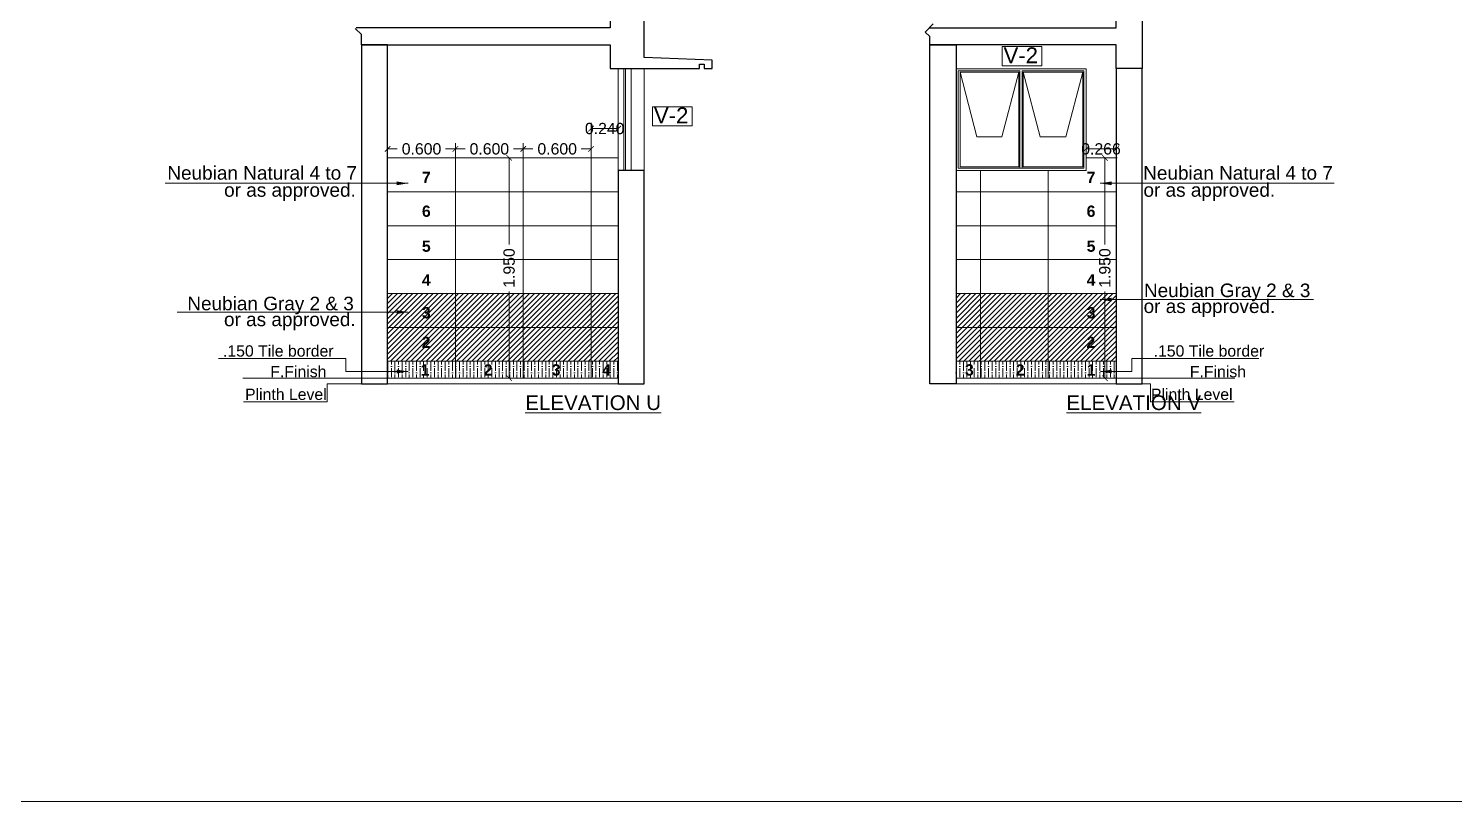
# Model space of a CAD drawing. Header units: millimetres. Extents: x 2733 to 5909, y 1038 to 2089.
# Drawn here: x 2978.73 to 2991.34, y 1038.12 to 1044.96 of the extents above; entities that cross this region are included whole.
import ezdxf

# ---------------------------------------------------------------- set-up
doc = ezdxf.new("R2010")
doc.units = ezdxf.units.MM
doc.header["$PDMODE"] = 35
doc.layers.get('0').update_dxf_attribs({"lineweight": 20})
doc.layers.get('Defpoints').update_dxf_attribs({"lineweight": 15})
for name, color, linetype, lineweight in [('DIM', 6, 'Continuous', 18), ('dim.1', 6, 'Continuous', 18), ('FLOOR FINISH', 10, 'Continuous', 15), ('Hatch', 43, 'Continuous', 13), ('rcc', 5, 'Continuous', 30), ('RD', 7, 'Continuous', 18), ('TEXT', 7, 'Continuous', 15), ('Text-1', 240, 'Continuous', 15), ('TILE HATCH-2', 123, 'Continuous', 9), ('Tiles', 91, 'Continuous', 9), ('Tiles-Text', 230, 'Continuous', 18), ('Ventilator', 200, 'Continuous', 18), ('Wall', 7, 'Continuous', 30)]:
    doc.layers.add(name, color=color, linetype=linetype, lineweight=lineweight)
doc.styles.add('dim-stylus bt', font='arial.ttf')
doc.styles.add('L120', font='arial.ttf', dxfattribs={"height": 0.6})
doc.styles.get("Standard").update_dxf_attribs({"font": 'arial.ttf', "height": 0.2})
doc.styles.add('Tabrej', font='arial.ttf')
doc.dimstyles.new('DIMEN', dxfattribs={"dimtxt": 0.3, "dimasz": 0.25, "dimexe": 0.18, "dimexo": 0.0625, "dimgap": 0.09, "dimtad": 0, "dimdec": 3, "dimzin": 0, "dimdsep": 46, "dimtxsty": 'Tabrej', "dimcen": 0, "dimclrd": 256, "dimclre": 256, "dimclrt": 7, "dimadec": 0, "dimazin": 0, "dimtfac": 1, "dimtdec": 3, "dimtofl": 0, "dimtmove": 0, "dimatfit": 1, "dimfxl": 0, "dimtolj": 1, "dimtzin": 0, "dimlwd": -1, "dimlwe": -1, "dimarcsym": 0})
doc.dimstyles.new('Tabrej', dxfattribs={"dimtxt": 4, "dimasz": 0.45, "dimexe": 0.18, "dimexo": 0.0625, "dimgap": 0.09, "dimtad": 0, "dimdec": 3, "dimzin": 0, "dimdsep": 46, "dimtxsty": 'Tabrej', "dimcen": 0, "dimclrd": 256, "dimclre": 256, "dimclrt": 7, "dimaunit": 1, "dimadec": 3, "dimazin": 0, "dimtfac": 1, "dimtdec": 3, "dimtofl": 0, "dimtmove": 0, "dimatfit": 3, "dimfxl": 0, "dimtolj": 1, "dimtzin": 0, "dimlwd": -1, "dimlwe": -1, "dimarcsym": 0})

# ---------------------------------------------------------------- blocks, each defined once
blk = doc.blocks.new('_ArchTick')
at = {"color": 0, "const_width": 0.15}
blk.add_lwpolyline([(-0.5, -0.5), (0.5, 0.5)], dxfattribs=at)
blk = doc.blocks.new('*D625')
at = {"layer": 'Defpoints', "color": 0, "lineweight": 15, "transparency": 16777216}
for p in [(2982.502, 1043.892), (2982.502, 1043.813), (2983.102, 1043.818)]:
    blk.add_point(p, dxfattribs=at)
at = {"layer": 'DIM', "transparency": 16777216}
for p, q in [((2982.502, 1043.815), (2982.502, 1043.942)), ((2983.102, 1043.82), (2983.102, 1043.942)), ((2982.502, 1043.892), (2982.588, 1043.892)), ((2983.102, 1043.892), (2983.015, 1043.892))]:
    blk.add_line(p, q, dxfattribs=at)
at = {"layer": 'DIM', "transparency": 16777216, "xscale": 0.05, "yscale": 0.05, "zscale": 0.05, "rotation": 180}
blk.add_blockref('_ArchTick', (2982.502, 1043.892), dxfattribs=at)
at = {"layer": 'DIM', "transparency": 16777216, "xscale": 0.05, "yscale": 0.05, "zscale": 0.05}
blk.add_blockref('_ArchTick', (2983.102, 1043.892), dxfattribs=at)
at = {"layer": 'DIM', "color": 7, "transparency": 16777216, "insert": (2982.802, 1043.892), "char_height": 0.1, "attachment_point": 5, "style": 'Tabrej'}
blk.add_mtext('\\A1;0.600', dxfattribs=at)
blk = doc.blocks.new('*D626')
at = {"layer": 'Defpoints', "color": 0, "lineweight": 15, "transparency": 16777216}
for p in [(2981.902, 1043.892), (2981.902, 1043.813), (2982.502, 1043.818)]:
    blk.add_point(p, dxfattribs=at)
at = {"layer": 'DIM', "transparency": 16777216}
for p, q in [((2981.902, 1043.815), (2981.902, 1043.942)), ((2982.502, 1043.82), (2982.502, 1043.942)), ((2981.902, 1043.892), (2981.988, 1043.892)), ((2982.502, 1043.892), (2982.415, 1043.892))]:
    blk.add_line(p, q, dxfattribs=at)
at = {"layer": 'DIM', "transparency": 16777216, "xscale": 0.05, "yscale": 0.05, "zscale": 0.05, "rotation": 180}
blk.add_blockref('_ArchTick', (2981.902, 1043.892), dxfattribs=at)
at = {"layer": 'DIM', "transparency": 16777216, "xscale": 0.05, "yscale": 0.05, "zscale": 0.05}
blk.add_blockref('_ArchTick', (2982.502, 1043.892), dxfattribs=at)
at = {"layer": 'DIM', "color": 7, "transparency": 16777216, "insert": (2982.202, 1043.892), "char_height": 0.1, "attachment_point": 5, "style": 'Tabrej'}
blk.add_mtext('\\A1;0.600', dxfattribs=at)
blk = doc.blocks.new('*D627')
at = {"layer": 'Defpoints', "color": 0, "lineweight": 15, "transparency": 16777216}
for p in [(2983.088, 1043.813), (2982.977, 1041.863), (2983.062, 1041.863)]:
    blk.add_point(p, dxfattribs=at)
at = {"layer": 'DIM', "transparency": 16777216}
for p, q in [((2983.087, 1043.813), (2982.927, 1043.813)), ((2982.977, 1043.813), (2982.977, 1043.046)), ((2982.977, 1041.863), (2982.977, 1042.629)), ((2983.061, 1041.863), (2982.927, 1041.863))]:
    blk.add_line(p, q, dxfattribs=at)
at = {"layer": 'DIM', "transparency": 16777216, "xscale": 0.05, "yscale": 0.05, "zscale": 0.05}
for p, rotation in [((2982.977, 1043.813), 90), ((2982.977, 1041.863), 270)]:
    blk.add_blockref('_ArchTick', p, dxfattribs=dict(at, rotation=rotation))
at = {"layer": 'DIM', "color": 7, "transparency": 16777216, "insert": (2982.977, 1042.838), "char_height": 0.1, "attachment_point": 5, "rotation": 90, "style": 'Tabrej'}
blk.add_mtext('\\A1;1.950', dxfattribs=at)
blk = doc.blocks.new('*D628')
at = {"layer": 'Defpoints', "color": 0, "lineweight": 15, "transparency": 16777216}
for p in [(2983.102, 1043.892), (2983.102, 1043.813), (2983.702, 1043.818)]:
    blk.add_point(p, dxfattribs=at)
at = {"layer": 'DIM', "transparency": 16777216}
for p, q in [((2983.102, 1043.815), (2983.102, 1043.942)), ((2983.702, 1043.82), (2983.702, 1043.942)), ((2983.102, 1043.892), (2983.188, 1043.892)), ((2983.702, 1043.892), (2983.615, 1043.892))]:
    blk.add_line(p, q, dxfattribs=at)
at = {"layer": 'DIM', "transparency": 16777216, "xscale": 0.05, "yscale": 0.05, "zscale": 0.05, "rotation": 180}
blk.add_blockref('_ArchTick', (2983.102, 1043.892), dxfattribs=at)
at = {"layer": 'DIM', "transparency": 16777216, "xscale": 0.05, "yscale": 0.05, "zscale": 0.05}
blk.add_blockref('_ArchTick', (2983.702, 1043.892), dxfattribs=at)
at = {"layer": 'DIM', "color": 7, "transparency": 16777216, "insert": (2983.402, 1043.892), "char_height": 0.1, "attachment_point": 5, "style": 'Tabrej'}
blk.add_mtext('\\A1;0.600', dxfattribs=at)
blk = doc.blocks.new('*D629')
at = {"layer": 'Defpoints', "color": 0, "lineweight": 15, "transparency": 16777216}
for p in [(2983.702, 1044.072), (2983.702, 1043.813), (2983.942, 1043.818)]:
    blk.add_point(p, dxfattribs=at)
at = {"layer": 'DIM', "transparency": 16777216}
for p, q in [((2983.702, 1043.814), (2983.702, 1044.122)), ((2983.942, 1044.072), (2983.702, 1044.072)), ((2983.942, 1043.82), (2983.942, 1044.122))]:
    blk.add_line(p, q, dxfattribs=at)
at = {"layer": 'DIM', "transparency": 16777216, "xscale": 0.05, "yscale": 0.05, "zscale": 0.05, "rotation": 180}
blk.add_blockref('_ArchTick', (2983.702, 1044.072), dxfattribs=at)
at = {"layer": 'DIM', "transparency": 16777216, "xscale": 0.05, "yscale": 0.05, "zscale": 0.05}
blk.add_blockref('_ArchTick', (2983.942, 1044.072), dxfattribs=at)
at = {"layer": 'DIM', "color": 7, "transparency": 16777216, "insert": (2983.822, 1044.072), "char_height": 0.1, "attachment_point": 5, "style": 'Tabrej'}
blk.add_mtext('\\A1;0.240', dxfattribs=at)
blk = doc.blocks.new('*D658')
at = {"layer": 'Defpoints', "color": 0, "lineweight": 15, "transparency": 16777216}
for p in [(2988.357, 1043.813), (2988.246, 1041.863), (2988.331, 1041.863)]:
    blk.add_point(p, dxfattribs=at)
at = {"layer": 'DIM', "transparency": 16777216}
for p, q in [((2988.356, 1043.813), (2988.196, 1043.813)), ((2988.246, 1043.813), (2988.246, 1043.046)), ((2988.246, 1041.863), (2988.246, 1042.629)), ((2988.33, 1041.863), (2988.196, 1041.863))]:
    blk.add_line(p, q, dxfattribs=at)
at = {"layer": 'DIM', "transparency": 16777216, "xscale": 0.05, "yscale": 0.05, "zscale": 0.05}
for p, rotation in [((2988.246, 1043.813), 90), ((2988.246, 1041.863), 270)]:
    blk.add_blockref('_ArchTick', p, dxfattribs=dict(at, rotation=rotation))
at = {"layer": 'DIM', "color": 7, "transparency": 16777216, "insert": (2988.246, 1042.838), "char_height": 0.1, "attachment_point": 5, "rotation": 90, "style": 'Tabrej'}
blk.add_mtext('\\A1;1.950', dxfattribs=at)
blk = doc.blocks.new('*D659')
at = {"layer": 'Defpoints', "color": 0, "lineweight": 15, "transparency": 16777216}
for p in [(2988.08, 1043.892), (2988.08, 1043.813), (2988.345, 1043.818)]:
    blk.add_point(p, dxfattribs=at)
at = {"layer": 'DIM', "transparency": 16777216}
for p, q in [((2988.08, 1043.815), (2988.08, 1043.942)), ((2988.345, 1043.82), (2988.345, 1043.942)), ((2988.345, 1043.892), (2988.08, 1043.892))]:
    blk.add_line(p, q, dxfattribs=at)
at = {"layer": 'DIM', "transparency": 16777216, "xscale": 0.05, "yscale": 0.05, "zscale": 0.05, "rotation": 180}
blk.add_blockref('_ArchTick', (2988.08, 1043.892), dxfattribs=at)
at = {"layer": 'DIM', "transparency": 16777216, "xscale": 0.05, "yscale": 0.05, "zscale": 0.05}
blk.add_blockref('_ArchTick', (2988.345, 1043.892), dxfattribs=at)
at = {"layer": 'DIM', "color": 7, "transparency": 16777216, "insert": (2988.212, 1043.892), "char_height": 0.1, "attachment_point": 5, "style": 'Tabrej'}
blk.add_mtext('\\A1;0.266', dxfattribs=at)
blk = doc.blocks.new('rgb')
at = {"layer": 'Ventilator', "linetype": 'Continuous'}
for p, q in [((2440.551, -1422.912), (2439.401, -1422.912)), ((2439.401, -1422.912), (2439.401, -1423.812)), ((2439.966, -1422.932), (2439.421, -1422.932)), ((2439.421, -1422.932), (2439.421, -1423.792)), ((2439.966, -1422.932), (2439.966, -1423.792)), ((2440.531, -1422.932), (2439.986, -1422.932)), ((2439.986, -1422.932), (2439.986, -1423.791)), ((2440.531, -1423.792), (2440.531, -1422.932)), ((2440.551, -1423.812), (2440.551, -1422.912)), ((2439.956, -1422.942), (2439.436, -1422.942)), ((2439.436, -1422.942), (2439.436, -1423.782)), ((2439.956, -1423.782), (2439.956, -1422.942)), ((2440.521, -1422.942), (2439.996, -1422.942)), ((2439.996, -1422.942), (2439.996, -1423.782)), ((2440.521, -1423.782), (2440.521, -1422.942)), ((2440.551, -1423.812), (2439.401, -1423.812)), ((2439.966, -1423.792), (2439.421, -1423.792)), ((2439.956, -1423.782), (2439.436, -1423.782)), ((2440.531, -1423.792), (2439.966, -1423.792)), ((2440.386, -1423.792), (2439.986, -1423.792)), ((2440.376, -1423.782), (2439.996, -1423.782)), ((2440.521, -1423.782), (2439.996, -1423.782))]:
    blk.add_line(p, q, dxfattribs=at)
at = {"layer": 'Ventilator', "ltscale": 0.005}
for p, q in [((2439.436, -1422.942), (2439.586, -1423.515)), ((2439.956, -1422.942), (2439.806, -1423.515)), ((2439.996, -1422.942), (2440.146, -1423.515)), ((2440.521, -1422.942), (2440.371, -1423.515)), ((2439.586, -1423.515), (2439.806, -1423.515)), ((2440.371, -1423.515), (2440.146, -1423.515))]:
    blk.add_line(p, q, dxfattribs=at)

msp = doc.modelspace()

# ---------------------------------------------------------------- hatches: boundary and pattern name
at = {"layer": 'Hatch', "lineweight": 15}
h = msp.add_hatch(dxfattribs=at)
h.set_pattern_fill('ANSI36', color=256, scale=0.01, angle=45, style=0)
h.set_pattern_definition([(90, (80.048495, 66.082863), (-0.03175, 0.0555625), [0.079375, -0.015875, 0, -0.015875])])
h.paths.add_polyline_path([(2982.5016, 1042.0125), (2981.9016, 1042.0125), (2981.9016, 1041.8625), (2982.5016, 1041.8625)])
h.paths.add_polyline_path([(2983.1016, 1042.0125), (2982.5016, 1042.0125), (2982.5016, 1041.8625), (2983.1016, 1041.8625)])
h.paths.add_polyline_path([(2983.7016, 1042.0125), (2983.1016, 1042.0125), (2983.1016, 1041.8625), (2983.7016, 1041.8625)])
h.paths.add_polyline_path([(2983.9416, 1042.0125), (2983.7016, 1042.0125), (2983.7016, 1041.8625), (2983.9416, 1041.8625)])
h.paths.add_polyline_path([(2982.1745, 1041.8308), (2982.3021, 1041.8308), (2982.3021, 1042.0369), (2982.1745, 1042.0369)], flags=9)
h.paths.add_polyline_path([(2982.7286, 1041.8309), (2982.8563, 1041.8309), (2982.8563, 1042.037), (2982.7286, 1042.037)], flags=9)
h.paths.add_polyline_path([(2983.3287, 1041.8318), (2983.4564, 1041.8318), (2983.4564, 1042.0378), (2983.3287, 1042.0378)], flags=9)
h.paths.add_polyline_path([(2983.7755, 1041.8309), (2983.9032, 1041.8309), (2983.9032, 1042.037), (2983.7755, 1042.037)], flags=9)
h = msp.add_hatch(dxfattribs=at)
h.set_pattern_fill('ANSI36', color=256, scale=0.01, angle=45, style=0)
h.set_pattern_definition([(90, (80.313854, 66.082863), (-0.03175, 0.0555625), [0.079375, -0.015875, 0, -0.015875])])
h.paths.add_polyline_path([(2988.3453, 1042.0125), (2987.7453, 1042.0125), (2987.7453, 1041.8625), (2988.3453, 1041.8625)])
h.paths.add_polyline_path([(2987.7453, 1042.0125), (2987.1453, 1042.0125), (2987.1453, 1041.8625), (2987.7453, 1041.8625)])
h.paths.add_polyline_path([(2987.1453, 1042.0125), (2986.9296, 1042.0125), (2986.9296, 1041.8625), (2987.1453, 1041.8625)])
h.paths.add_polyline_path([(2988.0672, 1041.8308), (2988.1949, 1041.8308), (2988.1949, 1042.0369), (2988.0672, 1042.0369)], flags=9)
h.paths.add_polyline_path([(2987.4345, 1041.8308), (2987.5622, 1041.8308), (2987.5622, 1042.0369), (2987.4345, 1042.0369)], flags=9)
h.paths.add_polyline_path([(2986.9841, 1041.8317), (2987.1118, 1041.8317), (2987.1118, 1042.0377), (2986.9841, 1042.0377)], flags=9)
at = {"layer": 'TILE HATCH-2'}
h = msp.add_hatch(dxfattribs=at)
h.set_pattern_fill('ANSI31', color=256, scale=0.01, style=0)
h.set_pattern_definition([(45, (80.048495, 66.082863), (-0.0224506403, 0.0224506403), [])])
h.paths.add_polyline_path([(2982.5016, 1042.3125), (2981.9016, 1042.3125), (2981.9016, 1042.0125), (2982.5016, 1042.0125)])
h.paths.add_polyline_path([(2982.5016, 1042.6125), (2981.9016, 1042.6125), (2981.9016, 1042.3125), (2982.5016, 1042.3125)])
h.paths.add_polyline_path([(2983.1016, 1042.6125), (2982.5016, 1042.6125), (2982.5016, 1042.3125), (2983.1016, 1042.3125)])
h.paths.add_polyline_path([(2983.1016, 1042.3125), (2982.5016, 1042.3125), (2982.5016, 1042.0125), (2983.1016, 1042.0125)])
h.paths.add_polyline_path([(2983.7016, 1042.3125), (2983.1016, 1042.3125), (2983.1016, 1042.0125), (2983.7016, 1042.0125)])
h.paths.add_polyline_path([(2983.7016, 1042.6125), (2983.1016, 1042.6125), (2983.1016, 1042.3125), (2983.7016, 1042.3125)])
h.paths.add_polyline_path([(2983.9416, 1042.6125), (2983.7016, 1042.6125), (2983.7016, 1042.3125), (2983.9416, 1042.3125)])
h.paths.add_polyline_path([(2983.9416, 1042.3125), (2983.7016, 1042.3125), (2983.7016, 1042.0125), (2983.9416, 1042.0125)])
h.paths.add_polyline_path([(2982.1798, 1042.0752), (2982.3075, 1042.0752), (2982.3075, 1042.2813), (2982.1798, 1042.2813)], flags=24)
h.paths.add_polyline_path([(2982.1808, 1042.3377), (2982.3085, 1042.3377), (2982.3085, 1042.5438), (2982.1808, 1042.5438)], flags=24)
h = msp.add_hatch(dxfattribs=at)
h.set_pattern_fill('ANSI31', color=256, scale=0.01, style=0)
h.set_pattern_definition([(45, (80.313854, 66.082863), (-0.0224506403, 0.0224506403), [])])
h.paths.add_polyline_path([(2988.3453, 1042.3125), (2987.7453, 1042.3125), (2987.7453, 1042.0125), (2988.3453, 1042.0125)])
h.paths.add_polyline_path([(2987.7453, 1042.3125), (2987.1453, 1042.3125), (2987.1453, 1042.0125), (2987.7453, 1042.0125)])
h.paths.add_polyline_path([(2987.1453, 1042.3125), (2986.9296, 1042.3125), (2986.9296, 1042.0125), (2987.1453, 1042.0125)])
h.paths.add_polyline_path([(2987.1453, 1042.6125), (2986.9296, 1042.6125), (2986.9296, 1042.3125), (2987.1453, 1042.3125)])
h.paths.add_polyline_path([(2987.7453, 1042.6125), (2987.1453, 1042.6125), (2987.1453, 1042.3125), (2987.7453, 1042.3125)])
h.paths.add_polyline_path([(2988.3453, 1042.6125), (2987.7453, 1042.6125), (2987.7453, 1042.3125), (2988.3453, 1042.3125)])
h.paths.add_polyline_path([(2988.0593, 1042.0752), (2988.1869, 1042.0752), (2988.1869, 1042.2813), (2988.0593, 1042.2813)], flags=24)
h.paths.add_polyline_path([(2988.0602, 1042.3377), (2988.1879, 1042.3377), (2988.1879, 1042.5438), (2988.0602, 1042.5438)], flags=24)

# ---------------------------------------------------------------- linework, layer by layer
at = {"lineweight": 15}
msp.add_line((2984.0566, 1043.7025), (2984.0566, 1044.6025), dxfattribs=at)
msp.add_lwpolyline([(2984.1716, 1043.7025), (2983.9416, 1043.7025), (2983.9416, 1044.6025), (2984.1716, 1044.6025)], close=True, dxfattribs=at)
at = {"layer": 'DIM', "ltscale": 0.05}
for p, q in [((2981.9016, 1041.8625), (2980.6214, 1041.8625)), ((2981.6716, 1041.8125), (2981.3682, 1041.8125)), ((2981.3682, 1041.8125), (2981.3682, 1041.6528)), ((2981.6716, 1041.8125), (2981.3682, 1041.8125)), ((2988.3453, 1041.8625), (2989.3956, 1041.8625)), ((2988.3453, 1041.8125), (2988.6487, 1041.8125)), ((2988.3453, 1041.8125), (2988.6487, 1041.8125)), ((2988.6487, 1041.8125), (2988.6487, 1041.6528)), ((2981.3682, 1041.6528), (2980.6271, 1041.6528)), ((2988.6487, 1041.6528), (2989.3898, 1041.6528))]:
    msp.add_line(p, q, dxfattribs=at)
at = {"layer": 'dim.1', "ltscale": 0.02}
for p, q in [((2981.5334, 1042.0382), (2980.4077, 1042.0382)), ((2988.4836, 1042.0382), (2989.6092, 1042.0382))]:
    msp.add_line(p, q, dxfattribs=at)
at = {"layer": 'FLOOR FINISH', "lineweight": 15}
for p, q in [((2983.9416, 1041.8125), (2981.6716, 1041.8125)), ((2983.9416, 1041.8625), (2981.9016, 1041.8625)), ((2988.3453, 1041.8625), (2986.9296, 1041.8625)), ((2988.3453, 1041.8125), (2986.9296, 1041.8125))]:
    msp.add_line(p, q, dxfattribs=at)
at = {"layer": 'rcc'}
for points in [[(2981.6716, 1044.8125), (2983.8716, 1044.8125), (2983.8716, 1044.6025), (2984.6616, 1044.6025), (2984.6616, 1044.6425), (2984.7016, 1044.6425), (2984.7016, 1044.6025), (2984.7716, 1044.6025), (2984.7716, 1044.6775), (2984.1716, 1044.7025), (2984.1716, 1045.0625), (2983.8716, 1045.0625), (2983.8716, 1044.9625), (2981.6249, 1044.9625)], [(2981.6716, 1044.8125), (2983.8716, 1044.8125), (2983.8716, 1044.6025), (2984.6616, 1044.6025), (2984.6616, 1044.6425), (2984.7016, 1044.6425), (2984.7016, 1044.6025), (2984.7716, 1044.6025), (2984.7716, 1044.6775), (2984.1716, 1044.7025), (2984.1716, 1045.0625), (2983.8716, 1045.0625), (2983.8716, 1044.9625), (2981.6716, 1044.9625)], [(2986.6929, 1044.9625), (2988.3453, 1044.9625), (2988.3453, 1045.0625), (2988.5753, 1045.0625), (2988.5753, 1044.6025), (2988.3453, 1044.6025), (2988.3453, 1044.8125), (2986.6982, 1044.8125)]]:
    msp.add_lwpolyline(points, dxfattribs=at)
at = {"layer": 'RD', "lineweight": 15}
msp.add_lwpolyline([(2964.6324, 1070.8574), (3019.7085, 1070.8574), (3019.7085, 1038.1163), (2964.6324, 1038.1163)], close=True, dxfattribs=at)
at = {"layer": 'RD', "linetype": 'Continuous', "ltscale": 0.2}
for points in [[(2987.3379, 1044.6289), (2987.6879, 1044.6289), (2987.6879, 1044.7974), (2987.3379, 1044.7974)], [(2984.2456, 1044.097), (2984.5957, 1044.097), (2984.5957, 1044.2656), (2984.2456, 1044.2656)]]:
    msp.add_lwpolyline(points, close=True, dxfattribs=at)
at = {"layer": 'Tiles', "lineweight": 15}
for p, q in [((2983.9416, 1043.8125), (2981.9016, 1043.8125)), ((2982.5016, 1041.8625), (2982.5016, 1043.8125)), ((2983.1016, 1041.8625), (2983.1016, 1043.8125)), ((2983.7016, 1041.8625), (2983.7016, 1043.8125)), ((2988.3453, 1043.8125), (2988.0796, 1043.8125)), ((2987.1453, 1041.8625), (2987.1453, 1043.7028)), ((2987.7453, 1041.8625), (2987.7453, 1043.7028)), ((2983.9416, 1043.5125), (2981.9016, 1043.5125)), ((2988.3453, 1043.5125), (2986.9296, 1043.5125)), ((2983.9416, 1043.2125), (2981.9016, 1043.2125)), ((2988.3453, 1043.2125), (2986.9296, 1043.2125)), ((2983.9416, 1042.9125), (2981.9016, 1042.9125)), ((2988.3453, 1042.9125), (2986.9296, 1042.9125)), ((2983.9416, 1042.6125), (2981.9016, 1042.6125)), ((2988.3453, 1042.6125), (2986.9296, 1042.6125)), ((2983.9416, 1042.3125), (2981.9016, 1042.3125)), ((2988.3453, 1042.3125), (2986.9296, 1042.3125)), ((2983.9416, 1042.0125), (2981.9016, 1042.0125)), ((2988.3453, 1042.0125), (2986.9296, 1042.0125))]:
    msp.add_line(p, q, dxfattribs=at)
at = {"layer": 'Ventilator', "lineweight": 15}
msp.add_lwpolyline([(2984.0066, 1044.6025), (2983.9916, 1044.6025), (2983.9916, 1043.7025), (2984.0066, 1043.7025)], close=True, dxfattribs=at)
at = {"layer": 'Wall'}
for p, q in [((2981.6716, 1044.9059), (2981.6144, 1044.9579)), ((2986.6581, 1044.9262), (2986.7279, 1044.9991)), ((2981.6716, 1044.8125), (2981.6716, 1044.9059)), ((2986.6982, 1044.8879), (2986.6581, 1044.9262)), ((2986.6982, 1044.8125), (2986.6982, 1044.8879))]:
    msp.add_line(p, q, dxfattribs=at)
for points in [[(2981.9016, 1044.8125), (2981.6716, 1044.8125), (2981.6716, 1041.8125), (2981.9016, 1041.8125)], [(2986.6982, 1044.8125), (2986.9296, 1044.8125), (2986.9296, 1041.8125), (2986.6982, 1041.8125)], [(2988.5753, 1044.6025), (2988.3453, 1044.6025), (2988.3453, 1041.8125), (2988.5753, 1041.8125)], [(2984.1716, 1043.7025), (2983.9416, 1043.7025), (2983.9416, 1041.8125), (2984.1716, 1041.8125)]]:
    msp.add_lwpolyline(points, close=True, dxfattribs=at)

# ---------------------------------------------------------------- block references
at = {"layer": 'Ventilator', "linetype": 'Continuous'}
msp.add_blockref('rgb', (547.5289, 2467.5144), dxfattribs=at)

# ---------------------------------------------------------------- texts
at = {"layer": 'RD', "linetype": 'Continuous', "ltscale": 0.2, "char_height": 0.14, "attachment_point": 3}
for insert in [(2987.6543, 1044.791), (2984.562, 1044.2591)]:
    msp.add_mtext_dynamic_manual_height_columns('V-2', width=0.066544, gutter_width=1.7655, heights=[0], dxfattribs=dict(at, insert=insert))
at = {"layer": 'TEXT', "char_height": 0.1, "width": 1.137347, "style": 'L120'}
for s, insert, attachment_point in [('\\pi0.08484;.150 Tile border', (2980.3612, 1042.1541), 1), ('.150 Tile border', (2989.6557, 1042.1541), 3), ('\\pi0.33075;F.Finish', (2980.5337, 1041.9714), 1), ('F.Finish', (2989.4943, 1041.9714), 3), ('{\\fArial|b0|i0|c0|p34;Plinth Level \\H0.99998x; }', (2980.6413, 1041.7705), 1), ('{\\fArial|b0|i0|c0|p34;Plinth Level \\H0.99998x; }', (2989.3756, 1041.7705), 3)]:
    msp.add_mtext(s, dxfattribs=dict(at, insert=insert, attachment_point=attachment_point))
at = {"layer": 'TEXT', "char_height": 0.13, "attachment_point": 3, "style": 'Tabrej'}
for s, insert in [('{\\LELEVATION U}', (2984.3205, 1041.7111)), ('{\\LELEVATION V}', (2989.0968, 1041.7111))]:
    msp.add_mtext_dynamic_manual_height_columns(s, width=2.866415, gutter_width=24, heights=[0], dxfattribs=dict(at, insert=insert))
at = {"layer": 'Text-1', "linetype": 'Continuous', "style": 'dim-stylus bt'}
for s, p in [('        Neubian Natural 4 to 7', (2979.5815, 1043.6199)), ('        Neubian Natural 4 to 7', (2988.2128, 1043.6199)), ('or as approved.', (2980.4561, 1043.4688)), ('or as approved.', (2988.5875, 1043.4688)), ('     Neubian Gray 2 & 3', (2988.359, 1042.5804)), ('     Neubian Gray 2 & 3', (2979.898, 1042.464)), ('or as approved.', (2988.5888, 1042.4398)), ('or as approved.', (2980.4548, 1042.3234))]:
    msp.add_text(s, height=0.12, dxfattribs=at).set_placement(p)
at = {"layer": 'Tiles-Text', "char_height": 0.1, "width": 0.096954, "attachment_point": 5, "style": 'dim-stylus bt'}
for s, insert in [('{\\fArial|b1|i0|c0|p34;7}', (2982.2442, 1043.6402)), ('{\\fArial|b1|i0|c0|p34;7}', (2988.1237, 1043.6402)), ('{\\fArial|b1|i0|c0|p34;6}', (2982.2442, 1043.3402)), ('{\\fArial|b1|i0|c0|p34;6}', (2988.1237, 1043.3402)), ('{\\fArial|b1|i0|c0|p34;5}', (2982.2442, 1043.0307)), ('{\\fArial|b1|i0|c0|p34;5}', (2988.1237, 1043.0307)), ('{\\fArial|b1|i0|c0|p34;4}', (2982.2442, 1042.7309)), ('{\\fArial|b1|i0|c0|p34;4}', (2988.1237, 1042.7309)), ('{\\fArial|b1|i0|c0|p34;3}', (2982.2442, 1042.4417)), ('{\\fArial|b1|i0|c0|p34;3}', (2988.1237, 1042.4417)), ('{\\fArial|b1|i0|c0|p34;2}', (2982.2419, 1042.18)), ('{\\fArial|b1|i0|c0|p34;2}', (2988.1213, 1042.18)), ('{\\fArial|b1|i0|c0|p34;1}', (2982.2325, 1041.9356)), ('{\\fArial|b1|i0|c0|p34;2}', (2982.7907, 1041.9357)), ('{\\fArial|b1|i0|c0|p34;3}', (2983.3922, 1041.9357)), ('{\\fArial|b1|i0|c0|p34;4}', (2983.839, 1041.9357)), ('{\\fArial|b1|i0|c0|p34;3}', (2987.0476, 1041.9356)), ('{\\fArial|b1|i0|c0|p34;2}', (2987.4966, 1041.9356)), ('{\\fArial|b1|i0|c0|p34;1}', (2988.1253, 1041.9356))]:
    msp.add_mtext(s, dxfattribs=dict(at, insert=insert))

# ---------------------------------------------------------------- dimensions: what is measured, and where the dimension line sits
at = {"layer": 'DIM'}
for base, p1, p2, picture, middle in [((2983.7016, 1044.0725), (2983.9416, 1043.8185), (2983.7016, 1043.8125), '*D629', (2983.8216, 1044.0725)), ((2988.0796, 1043.8924), (2988.3453, 1043.8185), (2988.0796, 1043.8135), '*D659', (2988.2125, 1043.8924))]:
    dim = msp.add_linear_dim(base=base, p1=p1, p2=p2, angle=180, dimstyle='DIMEN', override={"dimscale": 0.5, "dimtxt": 0.2, "dimasz": 0.1, "dimexe": 0.1, "dimexo": 0.003, "dimblk1": 'ArchTick', "dimblk2": 'ArchTick', "dimsah": 1}, dxfattribs=at)
    dim.commit()
    dim.dimension.update_dxf_attribs({"geometry": picture, "text_midpoint": middle, "dimtype": 160})
for base, p1, p2, angle, picture, middle in [((2981.9016, 1043.8924), (2982.5016, 1043.8185), (2981.9016, 1043.8135), 180, '*D626', (2982.2016, 1043.8924)), ((2982.5016, 1043.8924), (2983.1016, 1043.8185), (2982.5016, 1043.8135), 180, '*D625', (2982.8016, 1043.8924)), ((2983.1016, 1043.8924), (2983.7016, 1043.8185), (2983.1016, 1043.8135), 180, '*D628', (2983.4016, 1043.8924)), ((2982.977, 1041.8625), (2983.088, 1043.8125), (2983.0623, 1041.8625), 90, '*D627', (2982.977, 1042.8375)), ((2988.2461, 1041.8625), (2988.3571, 1043.8125), (2988.3314, 1041.8625), 90, '*D658', (2988.2461, 1042.8375))]:
    dim = msp.add_linear_dim(base=base, p1=p1, p2=p2, angle=angle, dimstyle='DIMEN', override={"dimscale": 0.5, "dimtxt": 0.2, "dimasz": 0.1, "dimexe": 0.1, "dimexo": 0.003, "dimblk1": 'ArchTick', "dimblk2": 'ArchTick', "dimsah": 1}, dxfattribs=at)
    dim.commit()
    dim.dimension.update_dxf_attribs({"geometry": picture, "text_midpoint": middle})

# ---------------------------------------------------------------- leaders
at = {"layer": 'dim.1', "ltscale": 0.02}
for points in [[(2982.0835, 1043.5877), (2979.9356, 1043.5877)], [(2988.206, 1043.5877), (2990.2737, 1043.5877)], [(2988.206, 1042.5587), (2990.0903, 1042.5587)], [(2982.083, 1042.4479), (2980.0395, 1042.4479)], [(2982.0832, 1041.9222), (2981.5334, 1041.9222), (2981.5334, 1042.0382)], [(2988.2077, 1041.9222), (2988.4836, 1041.9222), (2988.4836, 1042.0382)]]:
    msp.add_leader(points, dimstyle='Tabrej', override={"dimasz": 0.1}, dxfattribs=at)

doc.saveas('drawing.dxf')
